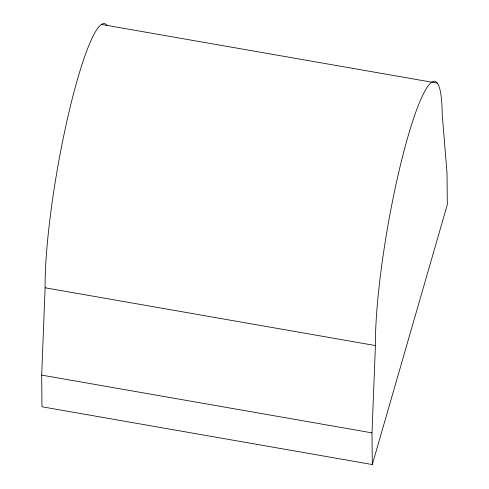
<?xml version="1.0" encoding="UTF-8"?>
<svg xmlns="http://www.w3.org/2000/svg" width="489" height="489" viewBox="0 0 489 489"><rect width="100%" height="100%" fill="white"/><g stroke="black" fill="none" stroke-linecap="round" stroke-linejoin="round"><path stroke-width="0.73" d="M372.3 464.55L371.995 432.875L375.43 345.558A150.734 21.32 -80.1 0 1 407.924 136.712A150.734 21.32 -80.1 0 1 442.197 114.23L447.019 172.959L447.319 204.634L372.3 464.55L41.981 406.781L41.681 375.106L45.11 287.789A150.734 21.32 -80.1 0 1 68.998 112.054A150.734 21.32 -80.1 0 1 106.963 25.367M101.474 24.45L437.282 83.136M45.11 287.789L375.43 345.558M41.681 375.106L371.995 432.875"/></g></svg>
